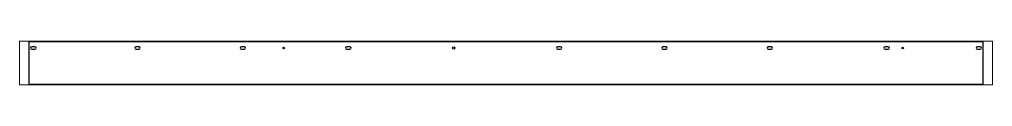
# Paper-space layout 'Layout1' of a CAD drawing. Header units: millimetres. Extents: x 0 to 257, y 92 to 103.
# The model-space entities are those that its viewports show. They can reach past a viewport. Long polylines and large blocks are cut down to what shows.
import ezdxf

# ---------------------------------------------------------------- set-up
doc = ezdxf.new("R2010")
doc.units = ezdxf.units.MM
doc.header["$LTSCALE"] = 25
doc.layers.add('3_Pezzi', color=7, linetype='Continuous')
doc.layers.add('5_Bulloni', color=7, linetype='Continuous')

msp = doc.modelspace()

# ---------------------------------------------------------------- linework, layer by layer
at = {"layer": '3_Pezzi', "color": 3, "linetype": 'Continuous'}
for p, q in [((0, 100), (4436, 100)), ((0, -100), (0, 100)), ((4436, 100), (4436, -100)), ((4436, -100), (0, -100))]:
    msp.add_line(p, q, dxfattribs=at)
at = {"layer": '5_Bulloni', "color": 4, "linetype": 'Continuous'}
for p, q in [((27.3, 75.2), (12.8, 75.2)), ((12.8, 64.7), (27.3, 64.7)), ((512.1, 75.2), (497.6, 75.2)), ((497.6, 64.7), (512.1, 64.7)), ((1002.1, 75.2), (987.6, 75.2)), ((987.6, 64.7), (1002.1, 64.7)), ((1492.1, 75.2), (1477.6, 75.2)), ((1477.6, 64.7), (1492.1, 64.7)), ((2472.1, 75.2), (2457.6, 75.2)), ((2457.6, 64.7), (2472.1, 64.7)), ((2962.1, 75.2), (2947.6, 75.2)), ((2947.6, 64.7), (2962.1, 64.7)), ((3452.1, 75.2), (3437.6, 75.2)), ((3437.6, 64.7), (3452.1, 64.7)), ((3995.3, 75.2), (3980.8, 75.2)), ((3980.8, 64.7), (3995.3, 64.7)), ((4423.3, 75.2), (4408.8, 75.2)), ((4408.8, 64.7), (4423.3, 64.7))]:
    msp.add_line(p, q, dxfattribs=at)
at = {"layer": '5_Bulloni', "color": 2, "linetype": 'Continuous'}
for centre, radius in [((1184.5, 70), 3.25), ((1974.8, 70), 5.25), ((4063, 70), 3.25)]:
    msp.add_circle(centre, radius, dxfattribs=at)
at = {"layer": '5_Bulloni', "color": 4, "linetype": 'Continuous'}
for centre, start, end in [((12.8, 70), 90, 270), ((27.3, 70), 270, 90), ((497.6, 70), 90, 270), ((512.1, 70), 270, 90), ((987.6, 70), 90, 270), ((1002.1, 70), 270, 90), ((1477.6, 70), 90, 270), ((1492.1, 70), 270, 90), ((2457.6, 70), 90, 270), ((2472.1, 70), 270, 90), ((2947.6, 70), 90, 270), ((2962.1, 70), 270, 90), ((3437.6, 70), 90, 270), ((3452.1, 70), 270, 90), ((3980.8, 70), 90, 270), ((3995.3, 70), 270, 90), ((4408.8, 70), 90, 270), ((4423.3, 70), 270, 90)]:
    msp.add_arc(centre, 5.25, start, end, dxfattribs=at)

psp = doc.layouts.get("Layout1")

# ---------------------------------------------------------------- viewports
at = {"layer": '0'}
psp.add_viewport(center=(128.5, 97.5), size=(257, 11.58702), view_center_point=(2218, 0), view_height=204.00019, dxfattribs=at)

doc.saveas('drawing.dxf')
